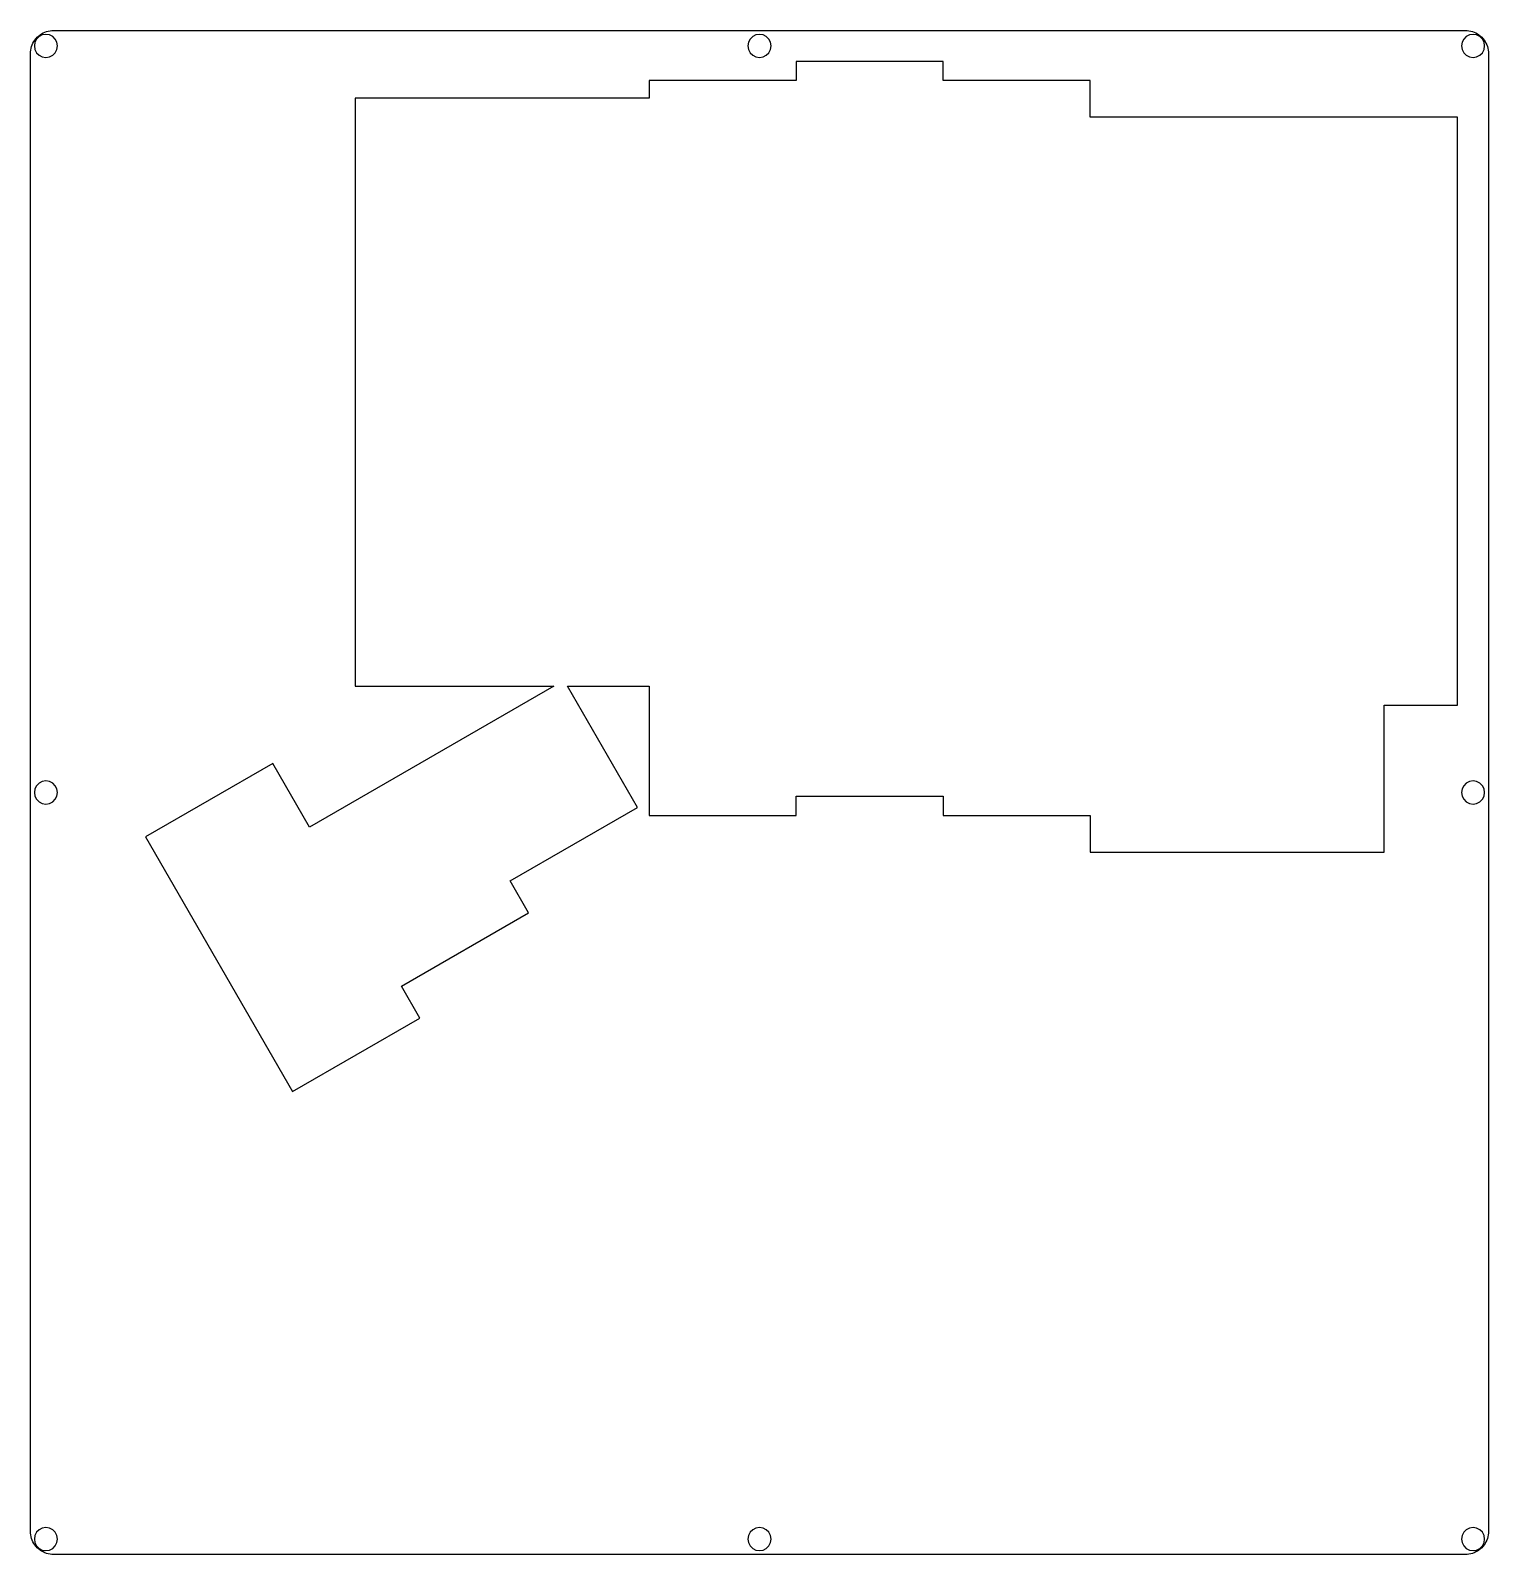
# Model space of a CAD drawing. Extents: x 0 to 189, y 0 to 198.
import ezdxf

# ---------------------------------------------------------------- set-up
doc = ezdxf.new("R2010")
doc.units = 0
doc.layers.get('0').update_dxf_attribs({"linetype": 'CONTINUOUS'})

msp = doc.modelspace()

# ---------------------------------------------------------------- linework, layer by layer
at = {"color": 0}
for p, q in [((2.39365, 197.511), (2.62516, 197.557)), ((2.62516, 197.557), (2.85943, 197.584)), ((2.85943, 197.584), (3.09507, 197.594)), ((3.09507, 197.594), (186.071, 197.593)), ((186.071, 197.593), (186.305, 197.584)), ((186.305, 197.584), (186.539, 197.557)), ((186.539, 197.557), (186.771, 197.511)), ((0.241157, 195.521), (0.322461, 195.742)), ((0.322461, 195.742), (0.420303, 195.956)), ((0.420303, 195.956), (0.537436, 196.161)), ((0.537436, 196.161), (0.666972, 196.357)), ((0.668348, 196.058), (0.593933, 195.593)), ((0.593933, 195.593), (0.668348, 195.13)), ((0.666972, 196.357), (0.813043, 196.543)), ((0.880565, 196.475), (0.668348, 196.058)), ((0.813043, 196.543), (0.972894, 196.715)), ((1.21267, 196.807), (0.880565, 196.475)), ((0.972894, 196.715), (1.14515, 196.875)), ((1.14515, 196.875), (1.33119, 197.021)), ((1.63022, 197.019), (1.21267, 196.807)), ((1.33119, 197.021), (1.52687, 197.151)), ((1.52687, 197.151), (1.7322, 197.268)), ((2.09462, 197.093), (1.63022, 197.019)), ((1.7322, 197.268), (1.94579, 197.365)), ((1.94579, 197.365), (2.16628, 197.447)), ((2.55764, 197.019), (2.09462, 197.093)), ((2.16628, 197.447), (2.39365, 197.511)), ((2.97518, 196.807), (2.55764, 197.019)), ((3.30729, 196.475), (2.97518, 196.807)), ((3.52089, 196.058), (3.30729, 196.475)), ((3.5953, 195.593), (3.52089, 196.058)), ((3.52089, 195.13), (3.5953, 195.593)), ((93.1556, 196.058), (93.0822, 195.593)), ((93.0822, 195.593), (93.1556, 195.13)), ((93.369, 196.475), (93.1556, 196.058)), ((93.701, 196.807), (93.369, 196.475)), ((94.1186, 197.019), (93.701, 196.807)), ((94.5829, 197.093), (94.1186, 197.019)), ((95.0461, 197.019), (94.5829, 197.093)), ((95.4634, 196.807), (95.0461, 197.019)), ((95.7957, 196.475), (95.4634, 196.807)), ((96.0092, 196.058), (95.7957, 196.475)), ((96.0822, 195.593), (96.0092, 196.058)), ((96.0092, 195.13), (96.0822, 195.593)), ((185.644, 196.058), (185.569, 195.593)), ((185.569, 195.593), (185.644, 195.13)), ((185.857, 196.475), (185.644, 196.058)), ((186.188, 196.807), (185.857, 196.475)), ((186.607, 197.019), (186.188, 196.807)), ((187.07, 197.093), (186.607, 197.019)), ((186.771, 197.511), (186.998, 197.447)), ((186.998, 197.447), (187.219, 197.365)), ((187.533, 197.019), (187.07, 197.093)), ((187.219, 197.365), (187.431, 197.268)), ((187.431, 197.268), (187.638, 197.151)), ((187.952, 196.807), (187.533, 197.019)), ((187.638, 197.151), (187.833, 197.021)), ((187.833, 197.021), (188.018, 196.875)), ((188.284, 196.475), (187.952, 196.807)), ((188.018, 196.875), (188.192, 196.715)), ((188.192, 196.715), (188.352, 196.543)), ((188.496, 196.058), (188.284, 196.475)), ((188.352, 196.543), (188.498, 196.357)), ((188.571, 195.593), (188.496, 196.058)), ((188.496, 195.13), (188.571, 195.593)), ((188.498, 196.357), (188.627, 196.161)), ((188.627, 196.161), (188.744, 195.956)), ((188.744, 195.956), (188.842, 195.742)), ((188.842, 195.742), (188.923, 195.521)), ((0.093707, 3.08267), (0.095085, 194.593)), ((0.095085, 194.593), (0.103353, 194.829)), ((0.103353, 194.829), (0.130914, 195.063)), ((0.130914, 195.063), (0.176389, 195.294)), ((0.176389, 195.294), (0.241157, 195.521)), ((0.668348, 195.13), (0.880565, 194.713)), ((0.880565, 194.713), (1.21267, 194.381)), ((1.21267, 194.381), (1.63022, 194.167)), ((1.63022, 194.167), (2.09462, 194.093)), ((2.09462, 194.093), (2.55764, 194.167)), ((2.55764, 194.167), (2.97518, 194.381)), ((2.97518, 194.381), (3.30729, 194.713)), ((3.30729, 194.713), (3.52089, 195.13)), ((93.1556, 195.13), (93.369, 194.713)), ((93.369, 194.713), (93.701, 194.381)), ((93.701, 194.381), (94.1186, 194.167)), ((94.1186, 194.167), (94.5829, 194.093)), ((94.5829, 194.093), (95.0461, 194.167)), ((95.0461, 194.167), (95.4634, 194.381)), ((95.4634, 194.381), (95.7957, 194.713)), ((95.7957, 194.713), (96.0092, 195.13)), ((99.344, 193.595), (99.344, 191.119)), ((118.395, 193.595), (99.344, 193.595)), ((118.395, 191.119), (118.395, 193.595)), ((185.644, 195.13), (185.857, 194.713)), ((185.857, 194.713), (186.188, 194.381)), ((186.188, 194.381), (186.607, 194.167)), ((186.607, 194.167), (187.07, 194.093)), ((187.07, 194.093), (187.533, 194.167)), ((187.533, 194.167), (187.952, 194.381)), ((187.952, 194.381), (188.284, 194.713)), ((188.284, 194.713), (188.496, 195.13)), ((188.923, 195.521), (188.988, 195.294)), ((188.988, 195.294), (189.034, 195.063)), ((189.034, 195.063), (189.061, 194.829)), ((189.061, 194.829), (189.071, 194.593)), ((189.071, 194.593), (189.071, 3.08267)), ((99.344, 191.119), (80.294, 191.119)), ((80.294, 191.119), (80.294, 188.832)), ((137.445, 191.119), (118.395, 191.119)), ((137.445, 186.355), (137.445, 191.119)), ((80.294, 188.832), (42.194, 188.832)), ((42.194, 188.832), (42.194, 112.63)), ((185.07, 186.355), (137.445, 186.355)), ((185.07, 110.153), (185.07, 186.355)), ((67.9083, 112.63), (36.2589, 94.3571)), ((42.194, 112.63), (67.9083, 112.63)), ((78.7799, 96.9077), (69.7025, 112.63)), ((69.7025, 112.63), (80.294, 112.63)), ((80.294, 112.63), (80.294, 95.866)), ((175.545, 91.1035), (175.545, 110.153)), ((175.545, 110.153), (185.07, 110.153)), ((31.495, 102.606), (14.9972, 93.0797)), ((36.2589, 94.3571), (31.495, 102.606)), ((0.668348, 99.3013), (0.593933, 98.8385)), ((0.593933, 98.8385), (0.668348, 98.3753)), ((0.880565, 99.7204), (0.668348, 99.3013)), ((1.21267, 100.052), (0.880565, 99.7204)), ((1.63022, 100.265), (1.21267, 100.052)), ((2.09462, 100.338), (1.63022, 100.265)), ((2.55764, 100.265), (2.09462, 100.338)), ((2.97518, 100.052), (2.55764, 100.265)), ((3.30729, 99.7204), (2.97518, 100.052)), ((3.52089, 99.3013), (3.30729, 99.7204)), ((3.5953, 98.8385), (3.52089, 99.3013)), ((3.52089, 98.3753), (3.5953, 98.8385)), ((185.644, 99.3013), (185.569, 98.8385)), ((185.569, 98.8385), (185.644, 98.3753)), ((185.857, 99.7204), (185.644, 99.3013)), ((186.188, 100.052), (185.857, 99.7204)), ((186.607, 100.265), (186.188, 100.052)), ((187.07, 100.338), (186.607, 100.265)), ((187.533, 100.265), (187.07, 100.338)), ((187.952, 100.052), (187.533, 100.265)), ((188.284, 99.7204), (187.952, 100.052)), ((188.496, 99.3013), (188.284, 99.7204)), ((188.571, 98.8385), (188.496, 99.3013)), ((188.496, 98.3753), (188.571, 98.8385)), ((0.668348, 98.3753), (0.880565, 97.9565)), ((0.880565, 97.9565), (1.21267, 97.6256)), ((1.21267, 97.6256), (1.63022, 97.4122)), ((1.63022, 97.4122), (2.09462, 97.3377)), ((2.09462, 97.3377), (2.55764, 97.4122)), ((2.55764, 97.4122), (2.97518, 97.6256)), ((2.97518, 97.6256), (3.30729, 97.9565)), ((3.30729, 97.9565), (3.52089, 98.3753)), ((62.2833, 87.3827), (78.7799, 96.9077)), ((99.3454, 95.866), (99.3454, 98.3424)), ((99.3454, 98.3424), (118.394, 98.3424)), ((118.394, 98.3424), (118.394, 95.866)), ((185.644, 98.3753), (185.857, 97.9565)), ((185.857, 97.9565), (186.188, 97.6256)), ((186.188, 97.6256), (186.607, 97.4122)), ((186.607, 97.4122), (187.07, 97.3377)), ((187.07, 97.3377), (187.533, 97.4122)), ((187.533, 97.4122), (187.952, 97.6256)), ((187.952, 97.6256), (188.284, 97.9565)), ((188.284, 97.9565), (188.496, 98.3753)), ((80.294, 95.866), (99.3454, 95.866)), ((118.394, 95.866), (137.444, 95.866)), ((137.444, 95.866), (137.444, 91.1035)), ((14.9972, 93.0797), (34.0472, 60.0826)), ((137.444, 91.1035), (175.545, 91.1035)), ((64.6631, 83.2584), (62.2833, 87.3827)), ((48.1651, 73.7334), (64.6631, 83.2584)), ((50.5464, 69.6087), (48.1651, 73.7334)), ((34.0472, 60.0826), (50.5464, 69.6087)), ((0.103353, 2.84703), (0.093707, 3.08267)), ((0.130914, 2.61276), (0.103353, 2.84703)), ((0.176389, 2.38263), (0.130914, 2.61276)), ((0.241157, 2.15663), (0.176389, 2.38263)), ((0.322461, 1.93477), (0.241157, 2.15663)), ((0.668348, 2.54661), (0.593933, 2.08359)), ((0.593933, 2.08359), (0.668348, 1.61919)), ((0.880565, 2.96416), (0.668348, 2.54661)), ((1.21267, 3.29627), (0.880565, 2.96416)), ((1.63022, 3.50848), (1.21267, 3.29627)), ((2.09462, 3.58292), (1.63022, 3.50848)), ((2.55764, 3.50848), (2.09462, 3.58292)), ((2.97518, 3.29627), (2.55764, 3.50848)), ((3.30729, 2.96416), (2.97518, 3.29627)), ((3.52089, 2.54661), (3.30729, 2.96416)), ((3.5953, 2.08359), (3.52089, 2.54661)), ((3.52089, 1.61919), (3.5953, 2.08359)), ((93.1556, 2.54661), (93.0822, 2.08359)), ((93.0822, 2.08359), (93.1556, 1.61919)), ((93.369, 2.96416), (93.1556, 2.54661)), ((93.701, 3.29627), (93.369, 2.96416)), ((94.1186, 3.50848), (93.701, 3.29627)), ((94.5829, 3.58292), (94.1186, 3.50848)), ((95.0461, 3.50848), (94.5829, 3.58292)), ((95.4634, 3.29627), (95.0461, 3.50848)), ((95.7957, 2.96416), (95.4634, 3.29627)), ((96.0092, 2.54661), (95.7957, 2.96416)), ((96.0822, 2.08359), (96.0092, 2.54661)), ((96.0092, 1.61919), (96.0822, 2.08359)), ((185.644, 2.54661), (185.569, 2.08359)), ((185.569, 2.08359), (185.644, 1.61919)), ((185.857, 2.96416), (185.644, 2.54661)), ((186.188, 3.29627), (185.857, 2.96416)), ((186.607, 3.50848), (186.188, 3.29627)), ((187.07, 3.58292), (186.607, 3.50848)), ((187.533, 3.50848), (187.07, 3.58292)), ((187.952, 3.29627), (187.533, 3.50848)), ((188.284, 2.96416), (187.952, 3.29627)), ((188.496, 2.54661), (188.284, 2.96416)), ((188.571, 2.08359), (188.496, 2.54661)), ((188.496, 1.61919), (188.571, 2.08359)), ((188.923, 2.15663), (188.842, 1.93477)), ((188.988, 2.38263), (188.923, 2.15663)), ((189.034, 2.61276), (188.988, 2.38263)), ((189.061, 2.84703), (189.034, 2.61276)), ((189.071, 3.08267), (189.061, 2.84703)), ((0.420303, 1.72117), (0.322461, 1.93477)), ((0.537436, 1.51446), (0.420303, 1.72117)), ((0.666972, 1.31878), (0.537436, 1.51446)), ((0.813043, 1.13412), (0.666972, 1.31878)), ((0.668348, 1.61919), (0.880565, 1.20165)), ((0.972894, 0.960494), (0.813043, 1.13412)), ((0.880565, 1.20165), (1.21267, 0.869541)), ((1.14515, 0.802019), (0.972894, 0.960494)), ((1.33119, 0.655948), (1.14515, 0.802019)), ((1.21267, 0.869541), (1.63022, 0.655948)), ((1.52687, 0.525032), (1.33119, 0.655948)), ((1.7322, 0.410655), (1.52687, 0.525032)), ((1.63022, 0.655948), (2.09462, 0.582909)), ((1.94579, 0.311437), (1.7322, 0.410655)), ((2.16628, 0.230132), (1.94579, 0.311437)), ((2.09462, 0.582909), (2.55764, 0.655948)), ((2.39365, 0.166743), (2.16628, 0.230132)), ((2.62516, 0.119889), (2.39365, 0.166743)), ((2.55764, 0.655948), (2.97518, 0.869541)), ((2.85943, 0.092329), (2.62516, 0.119889)), ((3.09507, 0.082682), (2.85943, 0.092329)), ((2.97518, 0.869541), (3.30729, 1.20165)), ((186.069, 0.082682), (3.09507, 0.082682)), ((3.30729, 1.20165), (3.52089, 1.61919)), ((93.1556, 1.61919), (93.369, 1.20165)), ((93.369, 1.20165), (93.701, 0.869541)), ((93.701, 0.869541), (94.1186, 0.655948)), ((94.1186, 0.655948), (94.5829, 0.582909)), ((94.5829, 0.582909), (95.0461, 0.655948)), ((95.0461, 0.655948), (95.4634, 0.869541)), ((95.4634, 0.869541), (95.7957, 1.20165)), ((95.7957, 1.20165), (96.0092, 1.61919)), ((185.644, 1.61919), (185.857, 1.20165)), ((185.857, 1.20165), (186.188, 0.869541)), ((186.305, 0.092329), (186.069, 0.082682)), ((186.188, 0.869541), (186.607, 0.655948)), ((186.539, 0.119889), (186.305, 0.092329)), ((186.771, 0.166743), (186.539, 0.119889)), ((186.607, 0.655948), (187.07, 0.582909)), ((186.998, 0.230132), (186.771, 0.166743)), ((187.219, 0.311437), (186.998, 0.230132)), ((187.07, 0.582909), (187.533, 0.655948)), ((187.431, 0.410655), (187.219, 0.311437)), ((187.638, 0.525032), (187.431, 0.410655)), ((187.533, 0.655948), (187.952, 0.869541)), ((187.833, 0.655948), (187.638, 0.525032)), ((188.018, 0.802019), (187.833, 0.655948)), ((187.952, 0.869541), (188.284, 1.20165)), ((188.192, 0.960494), (188.018, 0.802019)), ((188.352, 1.13412), (188.192, 0.960494)), ((188.284, 1.20165), (188.496, 1.61919)), ((188.498, 1.31878), (188.352, 1.13412)), ((188.627, 1.51446), (188.498, 1.31878)), ((188.744, 1.72117), (188.627, 1.51446)), ((188.842, 1.93477), (188.744, 1.72117))]:
    msp.add_line(p, q, dxfattribs=at)

doc.saveas('drawing.dxf')
